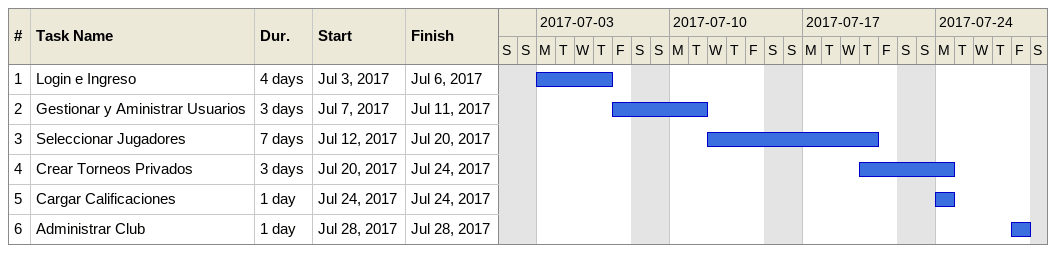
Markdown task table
| ID | Task | Duration | Start | Finish |
|---|---|---|---|---|
| 1 | Login e Ingreso | 4d | 2017-07-03 | 2017-07-06 |
| 2 | Gestionar y Aministrar Usuarios | 3d | 2017-07-07 | 2017-07-11 |
| 3 | Seleccionar Jugadores | 7d | 2017-07-12 | 2017-07-20 |
| 4 | Crear Torneos Privados | 3d | 2017-07-20 | 2017-07-24 |
| 5 | Cargar Calificaciones | 1d | 2017-07-24 | 2017-07-24 |
| 6 | Administrar Club | 1d | 2017-07-28 | 2017-07-28 |
